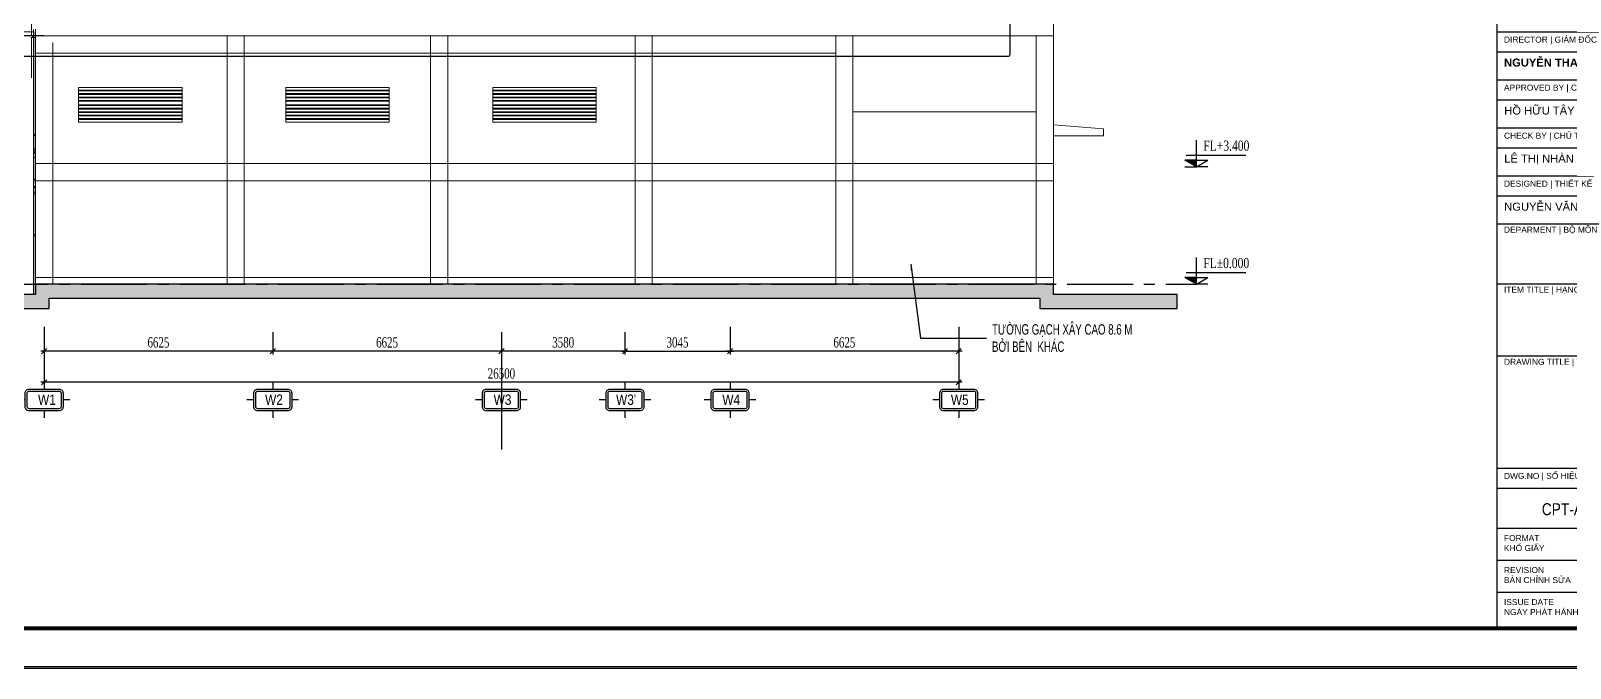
# Model space of a CAD drawing. Header units: inches. Extents: x 340055 to 349452, y -34649 to -30845.
# Drawn here: x 345721.5 to 346167.6, y -32249.5 to -32064.8 of the extents above; entities that cross this region are included whole.
import ezdxf
from ezdxf.enums import TextEntityAlignment as Align

# ---------------------------------------------------------------- set-up
doc = ezdxf.new("R2010")
doc.units = ezdxf.units.IN
doc.header["$MEASUREMENT"] = 0
doc.linetypes.add('CENTER2', pattern=[28.575, 19.05, -3.175, 3.175, -3.175])
for name, color, linetype in [('0 @ 1', 7, 'Continuous'), ('250', 250, 'Continuous'), ('3', 3, 'Continuous'), ('7', 7, 'Continuous'), ('8', 8, 'Continuous'), ('AZNB-BN-TL-A- X- POWDER SECTION 1 2 3$0$TL-Roof', 60, 'Continuous'), ('AZNB-BN-TL-A- X- POWDER SECTION 1 2 3$0$XANH', 5, 'Continuous'), ('NET IN', 3, 'Continuous')]:
    doc.layers.add(name, color=color, linetype=linetype)
for name, color, linetype, lineweight in [('AZNB-BN-TL-A- X- POWDER SECTION 1 2 3$0$manh', 125, 'Continuous', 15), ('AZNB-BN-TL-A- X- POWDER SECTION 1 2 3$0$Q-SPCQ', 91, 'Continuous', 9), ('AZNB-BN-TL-A- X- POWDER SECTION 1 2 3$0$TL- Brick wall', 132, 'Continuous', 15), ('AZNB-BN-TL-A- X- POWDER SECTION 1 2 3$0$TL- LOUVER', 40, 'Continuous', 15), ('TEXT @ 1', 7, 'Continuous', 20), ('TL-TIILE BLOCK A2$0$TL-TITLE BLOCK - TEXT @ 1', 7, 'Continuous', 25), ('TL-TIILE BLOCK A2$0$TL-TITLE BLOCK 1', 7, 'Continuous', 50), ('TL-TIILE BLOCK A2$0$TL-TITLE BLOCK 2', 7, 'Continuous', 25)]:
    doc.layers.add(name, color=color, linetype=linetype, lineweight=lineweight)
doc.layers.add('Cover text', color=7, linetype='Continuous', true_color=0x52370f)
doc.styles.add('hx2', font='')
doc.styles.add('ST1', font='times.ttf', dxfattribs={"width": 0.7})
doc.styles.add('ST1H', font='vnshxh.shx', dxfattribs={"width": 0.7})
doc.styles.add('TIEU DE', font='', dxfattribs={"width": 0.8})
doc.styles.add('TL-TIILE BLOCK A2$0$MEP-TEXT T.BLOCK 1', font='arial.ttf', dxfattribs={"height": 1.5})
doc.styles.add('TL-TIILE BLOCK A2$0$MEP-TEXT T.BLOCK 2', font='arial.ttf')
doc.styles.add('vntimeh.shx', font='vntimeh.shx', dxfattribs={"width": 0.8, "bigfont": 'bigfont.shx'})
doc.styles.get('hx2').set_extended_font_data('.VnArial NarrowH')
doc.styles.get('TIEU DE').set_extended_font_data('.VnArial NarrowH')
doc.dimstyles.new('100', dxfattribs={"dimtxt": 3, "dimasz": 1.5, "dimexe": 1, "dimexo": 0, "dimgap": 1, "dimtad": 1, "dimdec": 0, "dimlfac": 100, "dimzin": 0, "dimdsep": 46, "dimtxsty": 'ST1', "dimblk": 'OBLIQUE', "dimcen": 1, "dimdle": 1, "dimclrd": 8, "dimclre": 8, "dimclrt": 3, "dimadec": 0, "dimazin": 0, "dimtfac": 1, "dimtdec": 0, "dimtix": 1, "dimtmove": 1, "dimatfit": 3, "dimfxl": 0, "dimtolj": 1, "dimtzin": 0, "dimlwd": -1, "dimlwe": -1, "dimarcsym": 0})
doc.dimstyles.new('3', dxfattribs={"dimtxt": 3.5, "dimasz": 1.8, "dimexe": 1, "dimexo": 0, "dimgap": 1, "dimtad": 1, "dimdec": 0, "dimlfac": 3, "dimzin": 0, "dimdsep": 46, "dimtxsty": 'ST1H', "dimblk": 'OBLIQUE', "dimcen": 1, "dimdle": 1, "dimclrd": 8, "dimclre": 8, "dimclrt": 3, "dimadec": 0, "dimazin": 0, "dimtfac": 1, "dimtdec": 0, "dimtix": 1, "dimtofl": 0, "dimtmove": 1, "dimatfit": 3, "dimfxl": 0, "dimtolj": 1, "dimtzin": 0, "dimlwd": -1, "dimlwe": -1, "dimarcsym": 0})

# ---------------------------------------------------------------- blocks, each defined once
blk = doc.blocks.new('_Oblique')
at = {"color": 0, "linetype": 'ByBlock', "lineweight": -2}
blk.add_line((-0.5, -0.5), (0.5, 0.5), dxfattribs=at)
blk = doc.blocks.new('*D688')
at = {"color": 8, "linetype": 'Continuous', "transparency": 16777216}
for p, q in [((345725.3, -32066.24), (345706.16, -32066.24)), ((345707.16, -32143.24), (345707.16, -32065.24)), ((345689.64, -32142.24), (345708.16, -32142.24))]:
    blk.add_line(p, q, dxfattribs=at)
at = {"layer": 'Defpoints', "color": 0, "transparency": 16777216}
for p in [(345707.16, -32066.24), (345725.3, -32066.24), (345689.64, -32142.24)]:
    blk.add_point(p, dxfattribs=at)
at = {"color": 8, "transparency": 16777216, "xscale": 1.5, "yscale": 1.5, "zscale": 1.5}
for p, rotation in [((345707.16, -32066.24), 90), ((345707.16, -32142.24), 270)]:
    blk.add_blockref('_Oblique', p, dxfattribs=dict(at, rotation=rotation))
at = {"color": 3, "transparency": 16777216, "insert": (345704.63, -32104.24), "char_height": 3, "attachment_point": 5, "rotation": 90, "style": 'ST1', "bg_fill": 3, "box_fill_scale": 1.25, "bg_fill_color": 256, "bg_fill_true_color": 13158600, "bg_fill_transparency": 0}
blk.add_mtext('\\A1;7600', dxfattribs=at)
blk = doc.blocks.new('cos')
at = {"color": 8}
for p, q in [((0, 0), (0, 7.82)), ((0, 1.99), (-3.39, 1.99)), ((0, 0), (-3.39, 1.99)), ((-3, 3.49), (14.52, 3.49)), ((0, 1.99), (3.39, 1.99)), ((0, 0), (3.39, 1.99))]:
    blk.add_line(p, q, dxfattribs=at)
at = {"color": 4}
for p in [(-3.39, 0), (3.39, 0)]:
    blk.add_line(p, (0, 0), dxfattribs=at)
at = {"color": 8}
blk.add_solid([(0, 0), (-3.39, 1.99), (0, 1.99)], dxfattribs=at)
at = {"layer": '3', "color": 3, "style": 'vntimeh.shx', "width": 0.75}
blk.add_attdef('DSD', (1.32, 4.73), '', height=3, dxfattribs=at)
blk = doc.blocks.new('*D690')
at = {"color": 8, "linetype": 'Continuous', "transparency": 16777216}
for p, q in [((345924.16, -32150.59), (345924.16, -32158.61)), ((345990.41, -32150.59), (345990.41, -32158.61)), ((345991.41, -32157.61), (345923.16, -32157.61))]:
    blk.add_line(p, q, dxfattribs=at)
at = {"layer": 'Defpoints', "color": 0, "transparency": 16777216}
for p in [(345924.16, -32150.59), (345990.41, -32150.59), (345924.16, -32157.61)]:
    blk.add_point(p, dxfattribs=at)
at = {"color": 8, "transparency": 16777216, "xscale": 1.5, "yscale": 1.5, "zscale": 1.5, "rotation": 180}
blk.add_blockref('_Oblique', (345924.16, -32157.61), dxfattribs=at)
at = {"color": 8, "transparency": 16777216, "xscale": 1.5, "yscale": 1.5, "zscale": 1.5}
blk.add_blockref('_Oblique', (345990.41, -32157.61), dxfattribs=at)
at = {"color": 3, "transparency": 16777216, "insert": (345957.28, -32155.08), "char_height": 3, "attachment_point": 5, "style": 'ST1', "bg_fill": 3, "box_fill_scale": 1.25, "bg_fill_color": 256, "bg_fill_true_color": 13158600, "bg_fill_transparency": 0}
blk.add_mtext('\\A1;6625', dxfattribs=at)
blk = doc.blocks.new('*D691')
at = {"color": 8, "linetype": 'Continuous', "transparency": 16777216}
for p, q in [((345857.91, -32152.09), (345857.91, -32158.61)), ((345893.71, -32152.09), (345893.71, -32158.61)), ((345894.71, -32157.61), (345856.91, -32157.61))]:
    blk.add_line(p, q, dxfattribs=at)
at = {"layer": 'Defpoints', "color": 0, "transparency": 16777216}
for p in [(345857.91, -32152.09), (345893.71, -32152.09), (345857.91, -32157.61)]:
    blk.add_point(p, dxfattribs=at)
at = {"color": 8, "transparency": 16777216, "xscale": 1.5, "yscale": 1.5, "zscale": 1.5, "rotation": 180}
blk.add_blockref('_Oblique', (345857.91, -32157.61), dxfattribs=at)
at = {"color": 8, "transparency": 16777216, "xscale": 1.5, "yscale": 1.5, "zscale": 1.5}
blk.add_blockref('_Oblique', (345893.71, -32157.61), dxfattribs=at)
at = {"color": 3, "transparency": 16777216, "insert": (345875.81, -32155.08), "char_height": 3, "attachment_point": 5, "style": 'ST1', "bg_fill": 3, "box_fill_scale": 1.25, "bg_fill_color": 256, "bg_fill_true_color": 13158600, "bg_fill_transparency": 0}
blk.add_mtext('\\A1;3580', dxfattribs=at)
blk = doc.blocks.new('*D692')
at = {"color": 8, "linetype": 'Continuous', "transparency": 16777216}
for p, q in [((345791.66, -32152.09), (345791.66, -32158.61)), ((345857.91, -32152.09), (345857.91, -32158.61)), ((345858.91, -32157.61), (345790.66, -32157.61))]:
    blk.add_line(p, q, dxfattribs=at)
at = {"layer": 'Defpoints', "color": 0, "transparency": 16777216}
for p in [(345791.66, -32152.09), (345857.91, -32152.09), (345791.66, -32157.61)]:
    blk.add_point(p, dxfattribs=at)
at = {"color": 8, "transparency": 16777216, "xscale": 1.5, "yscale": 1.5, "zscale": 1.5, "rotation": 180}
blk.add_blockref('_Oblique', (345791.66, -32157.61), dxfattribs=at)
at = {"color": 8, "transparency": 16777216, "xscale": 1.5, "yscale": 1.5, "zscale": 1.5}
blk.add_blockref('_Oblique', (345857.91, -32157.61), dxfattribs=at)
at = {"color": 3, "transparency": 16777216, "insert": (345824.78, -32155.08), "char_height": 3, "attachment_point": 5, "style": 'ST1', "bg_fill": 3, "box_fill_scale": 1.25, "bg_fill_color": 256, "bg_fill_true_color": 13158600, "bg_fill_transparency": 0}
blk.add_mtext('\\A1;6625', dxfattribs=at)
blk = doc.blocks.new('*D693')
at = {"color": 8, "linetype": 'Continuous', "transparency": 16777216}
for p, q in [((345725.41, -32152.09), (345725.41, -32158.61)), ((345791.66, -32152.09), (345791.66, -32158.61)), ((345792.66, -32157.61), (345724.41, -32157.61))]:
    blk.add_line(p, q, dxfattribs=at)
at = {"layer": 'Defpoints', "color": 0, "transparency": 16777216}
for p in [(345725.41, -32152.09), (345791.66, -32152.09), (345725.41, -32157.61)]:
    blk.add_point(p, dxfattribs=at)
at = {"color": 8, "transparency": 16777216, "xscale": 1.5, "yscale": 1.5, "zscale": 1.5, "rotation": 180}
blk.add_blockref('_Oblique', (345725.41, -32157.61), dxfattribs=at)
at = {"color": 8, "transparency": 16777216, "xscale": 1.5, "yscale": 1.5, "zscale": 1.5}
blk.add_blockref('_Oblique', (345791.66, -32157.61), dxfattribs=at)
at = {"color": 3, "transparency": 16777216, "insert": (345758.53, -32155.08), "char_height": 3, "attachment_point": 5, "style": 'ST1', "bg_fill": 3, "box_fill_scale": 1.25, "bg_fill_color": 256, "bg_fill_true_color": 13158600, "bg_fill_transparency": 0}
blk.add_mtext('\\A1;6625', dxfattribs=at)
blk = doc.blocks.new('*D694')
at = {"color": 8, "linetype": 'Continuous', "transparency": 16777216}
for p, q in [((345725.41, -32150.59), (345725.41, -32167.62)), ((345990.41, -32150.59), (345990.41, -32167.62)), ((345991.41, -32166.62), (345724.41, -32166.62))]:
    blk.add_line(p, q, dxfattribs=at)
at = {"layer": 'Defpoints', "color": 0, "transparency": 16777216}
for p in [(345725.41, -32150.59), (345990.41, -32150.59), (345725.41, -32166.62)]:
    blk.add_point(p, dxfattribs=at)
at = {"color": 8, "transparency": 16777216, "xscale": 1.5, "yscale": 1.5, "zscale": 1.5, "rotation": 180}
blk.add_blockref('_Oblique', (345725.41, -32166.62), dxfattribs=at)
at = {"color": 8, "transparency": 16777216, "xscale": 1.5, "yscale": 1.5, "zscale": 1.5}
blk.add_blockref('_Oblique', (345990.41, -32166.62), dxfattribs=at)
at = {"color": 3, "transparency": 16777216, "insert": (345857.91, -32164.09), "char_height": 3, "attachment_point": 5, "style": 'ST1', "bg_fill": 3, "box_fill_scale": 1.25, "bg_fill_color": 256, "bg_fill_true_color": 13158600, "bg_fill_transparency": 0}
blk.add_mtext('\\A1;26500', dxfattribs=at)
blk = doc.blocks.new('TENTRUC')
at = {"layer": '7'}
for p, q in [((0, 8.27), (0, 10.26)), ((-7.48, 5.13), (-5.48, 5.13)), ((5.48, 5.13), (7.48, 5.13)), ((0, 0), (0, 2))]:
    blk.add_line(p, q, dxfattribs=at)
blk.add_lwpolyline([(-4.36, 8.27), (4.36, 8.27, -0.414214), (5.48, 7.14), (5.48, 3.12, -0.414214), (4.36, 2), (-4.36, 2, -0.414214), (-5.48, 3.12), (-5.48, 7.14, -0.414214)], format="xyb", close=True, dxfattribs=at)
at = {"layer": '8', "ltscale": 15}
blk.add_lwpolyline([(-4.36, 7.68), (4.36, 7.68, -0.414214), (4.9, 7.14), (4.9, 3.12, -0.414214), (4.36, 2.58), (-4.36, 2.58, -0.414214), (-4.9, 3.12), (-4.9, 7.14, -0.414214)], format="xyb", close=True, dxfattribs=at)
at = {"layer": '3', "style": 'hx2'}
blk.add_attdef('TR', text='', height=2.9, dxfattribs=at).set_placement((-0.16, 3.83), align=Align.CENTER)
blk = doc.blocks.new('*D695')
at = {"color": 8, "linetype": 'Continuous', "transparency": 16777216}
for p, q in [((345893.71, -32152.09), (345893.71, -32158.61)), ((345924.16, -32150.59), (345924.16, -32158.61)), ((345892.71, -32157.61), (345925.16, -32157.61))]:
    blk.add_line(p, q, dxfattribs=at)
at = {"layer": 'Defpoints', "color": 0, "transparency": 16777216}
for p in [(345893.71, -32152.09), (345924.16, -32150.59), (345924.16, -32157.61)]:
    blk.add_point(p, dxfattribs=at)
at = {"color": 8, "transparency": 16777216, "xscale": 1.5, "yscale": 1.5, "zscale": 1.5, "rotation": 180}
blk.add_blockref('_Oblique', (345893.71, -32157.61), dxfattribs=at)
at = {"color": 8, "transparency": 16777216, "xscale": 1.5, "yscale": 1.5, "zscale": 1.5}
blk.add_blockref('_Oblique', (345924.16, -32157.61), dxfattribs=at)
at = {"color": 3, "transparency": 16777216, "insert": (345908.93, -32155.08), "char_height": 3, "attachment_point": 5, "style": 'ST1', "bg_fill": 3, "box_fill_scale": 1.25, "bg_fill_color": 256, "bg_fill_true_color": 13158600, "bg_fill_transparency": 0}
blk.add_mtext('\\A1;3045', dxfattribs=at)
blk = doc.blocks.new('kt kien truc 1')
at = {"layer": 'Defpoints', "color": 8}
blk.add_lwpolyline([(0, 0), (594, 0), (594, 420), (0, 420)], close=True, dxfattribs=at)
at = {"layer": 'TL-TIILE BLOCK A2$0$TL-TITLE BLOCK 1', "const_width": 1}
blk.add_lwpolyline([(20, 10), (579, 10), (584, 15), (584, 405), (579, 410), (20, 410), (15, 405), (15, 15)], close=True, dxfattribs=at)
at = {"layer": 'TL-TIILE BLOCK A2$0$TL-TITLE BLOCK 2'}
for p, q in [((509, 410), (509, 10)), ((509, 159), (584, 159)), ((509, 154), (559, 154)), ((509, 147), (584, 147)), ((509, 142), (559, 142)), ((509, 135), (584, 135)), ((509, 130), (559, 130)), ((509, 123), (584, 123)), ((509, 118), (559, 118)), ((509, 111), (584, 111)), ((509, 96), (584, 96)), ((509, 78), (584, 78)), ((509, 50), (584, 50)), ((509, 45), (584, 45)), ((509, 35), (584, 35)), ((509, 27), (584, 27)), ((509, 19), (584, 19))]:
    blk.add_line(p, q, dxfattribs=at)
at = {"layer": '0 @ 1', "insert": (510.79, 152.31), "char_height": 2, "attachment_point": 1, "style": 'TL-TIILE BLOCK A2$0$MEP-TEXT T.BLOCK 2'}
blk.add_mtext_dynamic_manual_height_columns('\\pt10;{\\fArial|b1|i0|c0|p34;NGUYỄN THANH BẢO}', width=32.1571, gutter_width=12.5, heights=[0], dxfattribs=at)
at = {"layer": 'TEXT @ 1', "char_height": 2, "attachment_point": 1, "style": 'TL-TIILE BLOCK A2$0$MEP-TEXT T.BLOCK 1'}
for s, insert in [('{\\C1;HỒ HỮU TÂY}', (510.84, 140.31)), ('{\\C1;LÊ THỊ NHÀN}', (510.84, 128.31)), ('{\\C1;NGUYỄN VĂN THẮNG}', (510.84, 116.31))]:
    blk.add_mtext_dynamic_manual_height_columns(s, width=50.8254, gutter_width=15, heights=[0], dxfattribs=dict(at, insert=insert))
at = {"layer": 'TL-TIILE BLOCK A2$0$TL-TITLE BLOCK - TEXT @ 1', "char_height": 1.5, "attachment_point": 1, "style": 'TL-TIILE BLOCK A2$0$MEP-TEXT T.BLOCK 1'}
for s, width, insert in [('DIRECTOR | GIÁM ĐỐC', 57.2397, (510.78, 157.79)), ('APPROVED BY | CHỦ NHIỆM THIẾT KẾ', 57.2397, (510.78, 145.79)), ('CHECK BY | CHỦ TRÌ THIẾT KẾ', 50.8254, (510.78, 133.79)), ('DESIGNED | THIẾT KẾ', 44.9979, (510.78, 121.79)), ('DEPARMENT | BỘ MÔN', 63.0963, (510.78, 110.29)), ('ITEM TITLE | HẠNG MỤC THIẾT KẾ', 63.0963, (510.78, 95.29)), ('DRAWING TITLE | TÊN BẢN VẼ', 63.0963, (510.78, 77.29)), ('DWG.NO | SỐ HIỆU BẢN VẼ', 37.618, (510.78, 48.79)), ('FORMAT', 21.1246, (510.78, 33.27)), ('KHỔ GIẤY', 31.0296, (510.78, 30.77)), ('REVISION', 21.1246, (510.78, 25.27)), ('BẢN CHỈNH SỬA', 31.0296, (510.78, 22.77)), ('ISSUE DATE', 21.1246, (510.78, 17.27)), ('NGÀY PHÁT HÀNH', 31.0296, (510.78, 14.77))]:
    blk.add_mtext_dynamic_manual_height_columns(s, width=width, gutter_width=15, heights=[0], dxfattribs=dict(at, insert=insert))

msp = doc.modelspace()

# ---------------------------------------------------------------- linework, layer by layer
at = {"layer": 'AZNB-BN-TL-A- X- POWDER SECTION 1 2 3$0$manh', "linetype": 'Continuous'}
msp.add_line((345722.9057, -32064.3734), (345722.9057, -32138.2363), dxfattribs=at)
at = {"layer": 'AZNB-BN-TL-A- X- POWDER SECTION 1 2 3$0$Q-SPCQ'}
for p, q in [((345721.7477, -32058.0135), (345721.7477, -32066.2393)), ((345721.5639, -32066.2393), (345721.5465, -32066.2393)), ((345721.5465, -32066.7473), (345721.5633, -32066.7473)), ((345721.7477, -32066.7473), (345721.5633, -32066.7473)), ((345721.5639, -32066.2393), (345721.7477, -32066.2393)), ((345721.7477, -32066.7473), (345721.7706, -32078.4313)), ((345722.1545, -32066.2393), (345721.7525, -32066.2393)), ((345721.7525, -32066.7473), (345722.1545, -32066.7473)), ((345722.9057, -32066.2393), (345722.1545, -32066.2393)), ((345722.1545, -32066.2393), (345722.1545, -32066.7473)), ((345722.1545, -32066.7473), (345722.9057, -32066.7473)), ((345723.8719, -32066.7473), (345723.8817, -32066.7473)), ((345722.3084, -32094.7448), (345722.9057, -32094.7448)), ((345722.9057, -32095.1258), (345722.3084, -32095.1258)), ((345722.2977, -32099.0628), (345722.9057, -32099.0628)), ((345722.9057, -32099.3213), (345722.2977, -32099.3213)), ((345722.2977, -32099.8293), (345722.9057, -32099.8293)), ((345722.3084, -32100.0788), (345722.774, -32100.0788)), ((345722.6787, -32100.1264), (345722.3084, -32100.1264)), ((345722.3084, -32100.2693), (345722.9057, -32100.2693)), ((345722.9057, -32101.5393), (345722.3084, -32101.5393)), ((345722.6787, -32100.2693), (345722.6787, -32100.1264)), ((345722.774, -32100.2693), (345722.6787, -32100.2693)), ((345722.774, -32100.0788), (345722.774, -32100.2693)), ((345722.8445, -32100.0788), (345722.774, -32100.0788)), ((345722.8445, -32100.2693), (345722.8445, -32100.0788)), ((345722.8445, -32100.0788), (345722.9057, -32100.0788)), ((345722.9057, -32100.2693), (345722.8445, -32100.2693)), ((345722.3084, -32107.5108), (345722.9057, -32108.3034)), ((345722.9057, -32110.4137), (345722.3084, -32109.6211)), ((345722.9057, -32111.5133), (345722.3084, -32111.5133)), ((345722.3084, -32112.0213), (345722.9057, -32112.0213)), ((345722.9057, -32123.7053), (345722.3084, -32123.7053)), ((345722.3084, -32124.2133), (345722.9057, -32124.2133))]:
    msp.add_line(p, q, dxfattribs=at)
at = {"layer": 'AZNB-BN-TL-A- X- POWDER SECTION 1 2 3$0$TL- Brick wall', "ltscale": 100}
for p, q in [((346017.9057, -32053.6688), (346017.9057, -32138.2363)), ((345722.9057, -32066.2363), (346017.9057, -32066.2363)), ((345778.4057, -32066.2363), (345778.4057, -32138.2363)), ((345783.4057, -32066.2363), (345783.4057, -32138.2363)), ((345837.4057, -32066.2363), (345837.4057, -32138.2363)), ((345842.4057, -32066.2363), (345842.4057, -32138.2363)), ((345896.6313, -32066.2363), (345896.6313, -32138.2363)), ((345901.6313, -32066.2363), (345901.6313, -32138.2363)), ((345954.7685, -32066.2363), (345954.7685, -32138.2363)), ((345959.7685, -32066.2363), (345959.7685, -32138.2363)), ((346012.9057, -32066.2363), (346012.9057, -32138.2363)), ((345722.9057, -32071.2363), (345954.7685, -32071.2363)), ((345727.9057, -32068.2363), (345727.9057, -32138.2363)), ((345959.7685, -32088.2363), (346012.9057, -32088.2363)), ((345722.9057, -32103.2363), (346017.9057, -32103.2363)), ((345722.9057, -32108.2363), (346017.9057, -32108.2363)), ((345722.9057, -32136.2363), (345810.4057, -32136.2363)), ((346017.9057, -32136.2363), (345810.4057, -32136.2363))]:
    msp.add_line(p, q, dxfattribs=at)
at = {"layer": 'AZNB-BN-TL-A- X- POWDER SECTION 1 2 3$0$TL- LOUVER', "lineweight": 0}
for p, q in [((345765.4057, -32081.2363), (345735.4057, -32081.2363)), ((345735.4057, -32091.2363), (345735.4057, -32081.2363)), ((345765.4057, -32081.9863), (345735.4057, -32081.9863)), ((345765.4057, -32082.2363), (345735.4057, -32082.2363)), ((345765.4057, -32082.9863), (345735.4057, -32082.9863)), ((345765.4057, -32083.2363), (345735.4057, -32083.2363)), ((345765.4057, -32083.9863), (345735.4057, -32083.9863)), ((345765.4057, -32084.2363), (345735.4057, -32084.2363)), ((345765.4057, -32084.9863), (345735.4057, -32084.9863)), ((345765.4057, -32091.2363), (345765.4057, -32081.2363)), ((345825.4057, -32081.2363), (345795.4057, -32081.2363)), ((345795.4057, -32091.2363), (345795.4057, -32081.2363)), ((345825.4057, -32081.9863), (345795.4057, -32081.9863)), ((345825.4057, -32082.2363), (345795.4057, -32082.2363)), ((345825.4057, -32082.9863), (345795.4057, -32082.9863)), ((345825.4057, -32083.2363), (345795.4057, -32083.2363)), ((345825.4057, -32083.9863), (345795.4057, -32083.9863)), ((345825.4057, -32084.2363), (345795.4057, -32084.2363)), ((345825.4057, -32084.9863), (345795.4057, -32084.9863)), ((345825.4057, -32091.2363), (345825.4057, -32081.2363)), ((345885.4057, -32081.2363), (345855.4057, -32081.2363)), ((345855.4057, -32091.2363), (345855.4057, -32081.2363)), ((345885.4057, -32081.9863), (345855.4057, -32081.9863)), ((345885.4057, -32082.2363), (345855.4057, -32082.2363)), ((345885.4057, -32082.9863), (345855.4057, -32082.9863)), ((345885.4057, -32083.2363), (345855.4057, -32083.2363)), ((345885.4057, -32083.9863), (345855.4057, -32083.9863)), ((345885.4057, -32084.2363), (345855.4057, -32084.2363)), ((345885.4057, -32084.9863), (345855.4057, -32084.9863)), ((345885.4057, -32091.2363), (345885.4057, -32081.2363)), ((345765.4057, -32085.2363), (345735.4057, -32085.2363)), ((345765.4057, -32085.2363), (345735.4057, -32085.2363)), ((345765.4057, -32086.2363), (345735.4057, -32086.2363)), ((345765.4057, -32086.4863), (345735.4057, -32086.4863)), ((345765.4057, -32087.2363), (345735.4057, -32087.2363)), ((345765.4057, -32087.4863), (345735.4057, -32087.4863)), ((345765.4057, -32088.2363), (345735.4057, -32088.2363)), ((345765.4057, -32088.4863), (345735.4057, -32088.4863)), ((345765.4057, -32089.2363), (345735.4057, -32089.2363)), ((345765.4057, -32089.4863), (345735.4057, -32089.4863)), ((345825.4057, -32085.2363), (345795.4057, -32085.2363)), ((345825.4057, -32085.2363), (345795.4057, -32085.2363)), ((345825.4057, -32086.2363), (345795.4057, -32086.2363)), ((345825.4057, -32086.4863), (345795.4057, -32086.4863)), ((345825.4057, -32087.2363), (345795.4057, -32087.2363)), ((345825.4057, -32087.4863), (345795.4057, -32087.4863)), ((345825.4057, -32088.2363), (345795.4057, -32088.2363)), ((345825.4057, -32088.4863), (345795.4057, -32088.4863)), ((345825.4057, -32089.2363), (345795.4057, -32089.2363)), ((345825.4057, -32089.4863), (345795.4057, -32089.4863)), ((345885.4057, -32085.2363), (345855.4057, -32085.2363)), ((345885.4057, -32085.2363), (345855.4057, -32085.2363)), ((345885.4057, -32086.2363), (345855.4057, -32086.2363)), ((345885.4057, -32086.4863), (345855.4057, -32086.4863)), ((345885.4057, -32087.2363), (345855.4057, -32087.2363)), ((345885.4057, -32087.4863), (345855.4057, -32087.4863)), ((345885.4057, -32088.2363), (345855.4057, -32088.2363)), ((345885.4057, -32088.4863), (345855.4057, -32088.4863)), ((345885.4057, -32089.2363), (345855.4057, -32089.2363)), ((345885.4057, -32089.4863), (345855.4057, -32089.4863)), ((345765.4057, -32090.2363), (345735.4057, -32090.2363)), ((345765.4057, -32090.4863), (345735.4057, -32090.4863)), ((345765.4057, -32091.2363), (345735.4057, -32091.2363)), ((345825.4057, -32090.2363), (345795.4057, -32090.2363)), ((345825.4057, -32090.4863), (345795.4057, -32090.4863)), ((345825.4057, -32091.2363), (345795.4057, -32091.2363)), ((345885.4057, -32090.2363), (345855.4057, -32090.2363)), ((345885.4057, -32090.4863), (345855.4057, -32090.4863)), ((345885.4057, -32091.2363), (345855.4057, -32091.2363))]:
    msp.add_line(p, q, dxfattribs=at)
at = {"layer": 'AZNB-BN-TL-A- X- POWDER SECTION 1 2 3$0$TL-Roof', "lineweight": 0, "ltscale": 1e-09}
for p, q in [((345722.3084, -32065.1119), (345722.3084, -32064.4468)), ((346017.9057, -32092.0279), (346032.4057, -32093.2363)), ((346032.4057, -32095.2363), (346032.4057, -32093.2363)), ((346032.4057, -32095.2363), (346017.9057, -32095.2363))]:
    msp.add_line(p, q, dxfattribs=at)
at = {"layer": 'AZNB-BN-TL-A- X- POWDER SECTION 1 2 3$0$XANH'}
msp.add_line((345722.3084, -32065.1119), (345722.3084, -32141.2363), dxfattribs=at)

# ---------------------------------------------------------------- block references
at = {"layer": '250'}
ref = msp.add_blockref('cos', (346059.2702, -32104.2363), dxfattribs=dict(at, xscale=0.98876953125, yscale=0.98876953125, zscale=0.98876953125))
ref.add_attrib('DSD', 'FL+3.400', (346061.2625, -32099.5607), dxfattribs={"layer": '3', "color": 3, "height": 2.96631, "style": 'vntimeh.shx', "width": 0.75})
ref = msp.add_blockref('cos', (346059.2702, -32138.2363), dxfattribs=dict(at, xscale=0.98876953125, yscale=0.98876953125, zscale=0.98876953125))
ref.add_attrib('DSD', 'FL%%p0.000', (346061.2625, -32133.5607), dxfattribs={"layer": '3', "color": 3, "height": 2.96631, "style": 'vntimeh.shx', "width": 0.75})

# ---------------------------------------------------------------- dimensions: what is measured, and where the dimension line sits
at = {"color": 8}
for base, p1, p2, picture, middle in [((345857.9057, -32157.6089), (345893.7057, -32152.0856), (345857.9057, -32152.0856), '*D691', (345875.8057, -32155.083)), ((345924.1557, -32157.6089), (345990.4057, -32150.5856), (345924.1557, -32150.5856), '*D690', (345957.2807, -32155.083))]:
    dim = msp.add_linear_dim(base=base, p1=p1, p2=p2, angle=180, dimstyle='100', dxfattribs=at)
    dim.commit()
    dim.dimension.update_dxf_attribs({"geometry": picture, "text_midpoint": middle})

# ---------------------------------------------------------------- next in the draw order: dimensions: what is measured, and where the dimension line sits
for base, p1, p2, angle, picture, middle in [((345707.1573, -32066.2363), (345689.644, -32142.2363), (345725.3044, -32066.2363), 90, '*D688', (345704.627, -32104.2363)), ((345791.6557, -32157.6089), (345857.9057, -32152.0856), (345791.6557, -32152.0856), 180, '*D692', (345824.7807, -32155.083))]:
    dim = msp.add_linear_dim(base=base, p1=p1, p2=p2, angle=angle, dimstyle='100', dxfattribs=at)
    dim.commit()
    dim.dimension.update_dxf_attribs({"geometry": picture, "text_midpoint": middle})

# ---------------------------------------------------------------- next in the draw order: hatches: boundary and pattern name
h = msp.add_hatch()
h.set_pattern_fill('AR-CONC', color=8, scale=0.5, angle=135, style=0)
h.set_pattern_definition([(185, (21168.1043, 5443.1018), (-2.314035394, 2.757759996), [0.375, -4.125]), (130, (21168.1043, 5443.102), (-2.16884075, -3.149960837), [0.3, -3.3]), (235.4514, (21167.9114, 5443.3316), (-4.48287641, -0.392197343), [0.31870095, -3.50571056]), (181.1842, (21167.397, 5442.3947), (-3.188068826, 4.358465), [0.5625, -6.1875]), (231.6356, (21167.1315, 5442.758), (-6.74855845, -0.139495075), [0.47805144, -5.258565]), (126.1842, (21167.397, 5442.3947), (-6.74855834, -0.13950034), [0.45, -4.95]), (156, (21167.2204, 5442.925), (-0.686912382, 3.53385786), [0.375, -4.125]), (101, (21167.2204, 5442.925), (-3.424042177, -1.703542965), [0.3, -3.3]), (206.4514, (21167.163, 5443.2195), (-4.1109531, 1.830318085), [0.31870095, -3.50571056]), (172.5, (21168.1043, 5443.1018), (-1.219949088, -1.1339659265), [0, -3.26, 0, -3.35, 0, -3.3125]), (142.5, (21168.1043, 5443.1018), (-2.3245472495, -0.464364711), [0, -1.91, 0, -3.185, 0, -1.2625]), (102.5, (21168.8927, 5442.3134), (-1.807603809, 1.9670908366), [0, -1.25, 0, -3.9, 0, -5.175]), (92.5, (21169.2462, 5441.9598), (-2.415799034, 1.707949916), [0, -1.625, 0, -2.59, 0, -3.675])])
h.paths.add_polyline_path([(346013.9034, -32138.2363), (345722.9057, -32138.2363), (345722.9057, -32141.2363), (345663.6779, -32141.2363), (345663.6779, -32145.2363), (345726.9057, -32145.2363), (345726.9057, -32142.2363), (346013.9034, -32142.2363), (346013.9034, -32145.2229), (346053.7057, -32145.2229), (346053.7057, -32141.2363), (346017.9057, -32141.2363), (346017.9057, -32138.2363)])

# ---------------------------------------------------------------- next in the draw order: linework, layer by layer
at = {"color": 8, "linetype": 'CENTER2'}
msp.add_line((345650.3933, -32138.2363), (346055.9207, -32138.2363), dxfattribs=at)
at = {"color": 240, "true_color": 0xf90627}
msp.add_lwpolyline([(345709.0992, -32046.4708), (346004.6986, -32046.4708, -0.41421356), (346005.1986, -32046.9708), (346005.1986, -32071.7557, -0.41421356), (346004.6986, -32072.2557), (345709.0992, -32072.2557, -0.41421356), (345708.5992, -32071.7557), (345708.5992, -32046.9708, -0.41421356)], format="xyb", close=True, dxfattribs=at)
at = {"color": 8}
msp.add_lwpolyline([(346013.9034, -32138.2363), (345722.9057, -32138.2363), (345722.9057, -32141.2363), (345663.6779, -32141.2363), (345663.6779, -32145.2363), (345726.9057, -32145.2363), (345726.9057, -32142.2363), (346013.9034, -32142.2363), (346013.9034, -32145.2229), (346053.7057, -32145.2229), (346053.7057, -32141.2363), (346017.9057, -32141.2363), (346017.9057, -32138.2363), (346013.9034, -32138.2363)], dxfattribs=at)
at = {"layer": 'AZNB-BN-TL-A- X- POWDER SECTION 1 2 3$0$TL-Roof', "lineweight": 0, "ltscale": 1e-09}
msp.add_line((345719.6557, -32065.1119), (345722.3084, -32065.1119), dxfattribs=at)

# ---------------------------------------------------------------- next in the draw order: dimensions: what is measured, and where the dimension line sits
at = {"color": 8}
dim = msp.add_linear_dim(base=(345725.4057, -32157.6089), p1=(345791.6557, -32152.0856), p2=(345725.4057, -32152.0856), angle=180, dimstyle='100', dxfattribs=at)
dim.commit()
dim.dimension.update_dxf_attribs({"geometry": '*D693', "text_midpoint": (345758.5307, -32155.083)})

# ---------------------------------------------------------------- next in the draw order: dimensions: what is measured, and where the dimension line sits
dim = msp.add_linear_dim(base=(345725.4057, -32166.6189), p1=(345990.4057, -32150.5856), p2=(345725.4057, -32150.5856), angle=180, dimstyle='100', dxfattribs=at)
dim.commit()
dim.dimension.update_dxf_attribs({"geometry": '*D694', "text_midpoint": (345857.9057, -32164.093)})

# ---------------------------------------------------------------- next in the draw order: linework, layer by layer
msp.add_line((345857.9057, -32152.0856), (345857.9057, -32186.1182), dxfattribs=at)

# ---------------------------------------------------------------- next in the draw order: block references
at = {"layer": '3'}
ref = msp.add_blockref('TENTRUC', (345725.4057, -32166.6189), dxfattribs=dict(at, rotation=180))
ref.add_attrib('TR', 'W1', dxfattribs={"layer": '0', "height": 3, "style": 'hx2'}).set_placement((345726.2114, -32173.1722), align=Align.CENTER)
ref = msp.add_blockref('TENTRUC', (345791.6557, -32166.6189), dxfattribs=dict(at, rotation=180))
ref.add_attrib('TR', 'W2', dxfattribs={"layer": '0', "height": 3, "style": 'hx2'}).set_placement((345792.0071, -32173.1722), align=Align.CENTER)
ref = msp.add_blockref('TENTRUC', (345857.9057, -32166.6189), dxfattribs=dict(at, rotation=180))
ref.add_attrib('TR', 'W3', dxfattribs={"layer": '0', "height": 3, "style": 'hx2'}).set_placement((345858.2366, -32173.1722), align=Align.CENTER)
ref = msp.add_blockref('TENTRUC', (345893.7057, -32166.6189), dxfattribs=dict(at, rotation=180))
ref.add_attrib('TR', "w3'", dxfattribs={"layer": '0', "height": 3, "style": 'hx2'}).set_placement((345894.0366, -32173.1722), align=Align.CENTER)
ref = msp.add_blockref('TENTRUC', (345924.1557, -32166.6189), dxfattribs=dict(at, rotation=180))
ref.add_attrib('TR', 'W4', dxfattribs={"layer": '0', "height": 3, "style": 'hx2'}).set_placement((345924.4948, -32173.1722), align=Align.CENTER)
ref = msp.add_blockref('TENTRUC', (345990.4057, -32166.6189), dxfattribs=dict(at, rotation=180))
ref.add_attrib('TR', 'w5', dxfattribs={"layer": '0', "height": 3, "style": 'hx2'}).set_placement((345990.7182, -32173.1722), align=Align.CENTER)

# ---------------------------------------------------------------- next in the draw order: dimensions: what is measured, and where the dimension line sits
at = {"color": 8}
dim = msp.add_linear_dim(base=(345924.1557, -32157.6089), p1=(345893.7057, -32152.0856), p2=(345924.1557, -32150.5856), angle=180, dimstyle='100', dxfattribs=at)
dim.commit()
dim.dimension.update_dxf_attribs({"geometry": '*D695', "text_midpoint": (345908.9307, -32155.083)})

# ---------------------------------------------------------------- next in the draw order: leaders
at = {"color": 9}
msp.add_leader([(345976.5565, -32132.4372), (345979.3041, -32153.8273), (346000.0597, -32153.8273)], dimstyle='3', override={"dimgap": 1, "dimtad": 0}, dxfattribs=at)

# ---------------------------------------------------------------- next in the draw order: texts
at = {"layer": '3', "insert": (346000.0597, -32153.8273), "char_height": 3, "attachment_point": 4, "style": 'ST1H', "bg_fill": 2}
msp.add_mtext('\\A1;t\xadêng g¹ch x©y cao 8.6 m\\Pbëi bªn  kh¸c', dxfattribs=at)

# ---------------------------------------------------------------- next in the draw order: linework, layer by layer
at = {"layer": 'NET IN'}
msp.add_lwpolyline([(345556.1302, -31762.4377), (346244.9101, -31762.4377), (346244.9101, -32249.0382), (345556.1302, -32249.0382)], close=True, dxfattribs=at)

# ---------------------------------------------------------------- next in the draw order: block references
at = {"layer": '3'}
ref = msp.add_blockref('kt kien truc 1', (345556.1302, -32249.4537), dxfattribs=dict(at, xscale=1.159562065285868, yscale=1.159562065285868, zscale=1.159562065285868))
ref.add_attrib('STT', 'CPT-AKZ-02-TD-006', dxfattribs={"layer": 'Cover text', "ltscale": 0.5, "height": 3.478686, "style": 'TIEU DE'}).set_placement((346178.0731, -32203.3883), align=Align.MIDDLE_CENTER)

doc.saveas('drawing.dxf')
